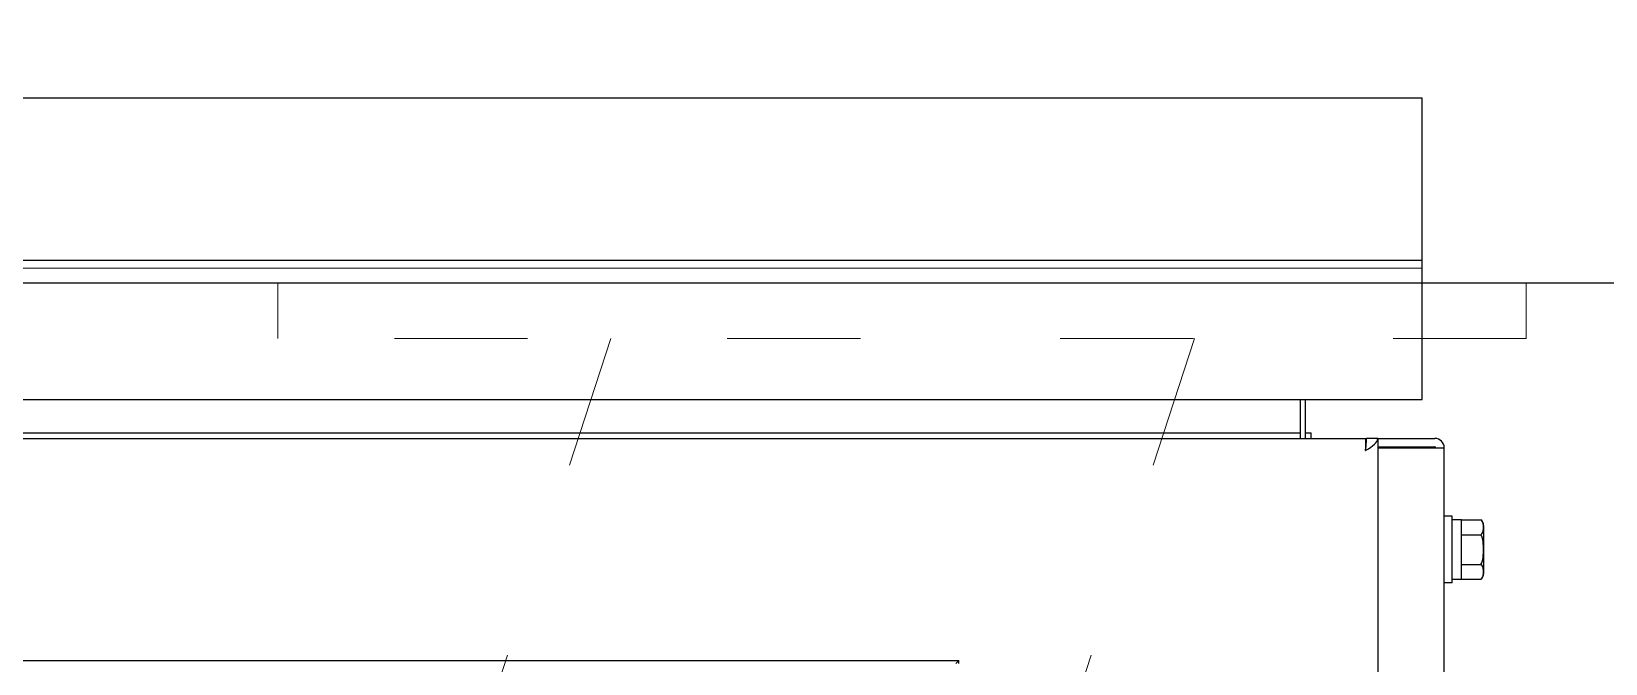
# Model space of a CAD drawing. Extents: x 61367 to 140945, y -1257 to 25588.
# Drawn here: x 73811.1 to 74094.7, y 20389.6 to 20503.4 of the extents above; entities that cross this region are included whole.
import ezdxf

# ---------------------------------------------------------------- set-up
doc = ezdxf.new("R2010")
doc.units = 0
doc.header["$MEASUREMENT"] = 0
doc.linetypes.add('ACAD_ISO03W100', pattern=[30, 12, -18])
doc.layers.get('0').update_dxf_attribs({"linetype": 'CONTINUOUS'})
for name, color, linetype in [('2401-00300-M6-16HWMC_0', 7, 'CONTINUOUS'), ('4212-68099_1_0', 7, 'CONTINUOUS'), ('4212-73754_1_0', 7, 'CONTINUOUS'), ('4212-98011_2_2_0', 7, 'CONTINUOUS'), ('4212-98011_2_3_0', 7, 'CONTINUOUS'), ('4212-Y040801_1_1_0', 7, 'CONTINUOUS'), ('YT-50-01_AF0_1_0', 7, 'CONTINUOUS'), ('YT-50-01_AF0_4_0', 7, 'CONTINUOUS')]:
    doc.layers.add(name, color=color, linetype=linetype)
doc.layers.add('THICK', color=7, linetype='CONTINUOUS', lineweight=0)

# ---------------------------------------------------------------- blocks, each defined once
blk = doc.blocks.new('ETRYRTERRTERWDDASW')
at = {"layer": 'THICK', "color": 1, "linetype": 'ACAD_ISO03W100', "ltscale": 2}
for p, q in [((214128.38, 51356.57), (213334.9, 48924.57)), ((214233.57, 51356.57), (213440.09, 48924.57))]:
    blk.add_line(p, q, dxfattribs=at)
blk.add_lwpolyline([(214068.38, 51366.57), (214293.38, 51366.57), (214293.38, 51356.57), (214068.38, 51356.57)], close=True, dxfattribs=at)
blk = doc.blocks.new('ERGRTHTHRT')
at = {"color": 7, "linetype": 'Continuous'}
for p, q in [((-37112.55, -67481.14), (-37967.55, -67481.04)), ((-37112.55, -67482.54), (-37967.55, -67482.44))]:
    blk.add_line(p, q, dxfattribs=at)
at = {"layer": '2401-00300-M6-16HWMC_0', "color": 7, "linetype": 'Continuous'}
for p, q in [((-37107.11, -67527.16), (-37108.56, -67527.16)), ((-37107.11, -67539.16), (-37107.11, -67527.16)), ((-37105.46, -67527.79), (-37107.11, -67527.79)), ((-37105.46, -67538.54), (-37105.46, -67527.79)), ((-37105.46, -67527.81), (-37101.98, -67527.81)), ((-37101.46, -67528.81), (-37101.46, -67537.52)), ((-37105.46, -67530.49), (-37101.98, -67530.49)), ((-37105.46, -67535.84), (-37101.98, -67535.84)), ((-37107.11, -67539.16), (-37108.56, -67539.16)), ((-37105.46, -67538.54), (-37107.11, -67538.54)), ((-37105.46, -67538.52), (-37101.98, -67538.52))]:
    blk.add_line(p, q, dxfattribs=at)
for centre, start, end in [((-37102.68, -67528.81), 0, 55.052), ((-37102.68, -67537.52), 304.948, 0)]:
    blk.add_arc(centre, 1.22, start, end, dxfattribs=at)
for points, knots in [([(-37101.98, -67530.49), (-37101.86, -67530.41), (-37101.68, -67530.21), (-37101.51, -67529.73), (-37101.48, -67529.15), (-37101.51, -67528.56), (-37101.68, -67528.09), (-37101.86, -67527.89), (-37101.98, -67527.81)], [0, 0, 0, 0, 0.143491, 0.266268, 0.499999, 0.733731, 0.856509, 1, 1, 1, 1]), ([(-37101.98, -67535.84), (-37101.71, -67535.47), (-37101.51, -67534.53), (-37101.48, -67533.16), (-37101.51, -67531.8), (-37101.71, -67530.86), (-37101.98, -67530.49)], [0, 0, 0, 0, 0.248888, 0.499999, 0.75111, 1, 1, 1, 1]), ([(-37101.98, -67538.52), (-37101.86, -67538.44), (-37101.68, -67538.24), (-37101.51, -67537.77), (-37101.48, -67537.18), (-37101.51, -67536.59), (-37101.68, -67536.12), (-37101.86, -67535.92), (-37101.98, -67535.84)], [0, 0, 0, 0, 0.14349, 0.266269, 0.5, 0.733731, 0.856508, 1, 1, 1, 1])]:
    blk.add_open_spline(points, degree=3, knots=knots, dxfattribs=at)
at = {"layer": '4212-68099_1_0', "color": 7, "linetype": 'Continuous'}
for p, q in [((-37957.36, -67513.16), (-37122.76, -67513.16)), ((-37122.76, -67513.16), (-37122.76, -67515.36)), ((-37122.76, -67515.36), (-37122.73, -67515.17)), ((-37122.76, -67515.36), (-37122.67, -67515.31)), ((-37122.67, -67515.31), (-37122.56, -67515.24)), ((-37120.56, -67513.16), (-37122.56, -67513.16)), ((-37120.56, -67513.16), (-37120.56, -69588.16))]:
    blk.add_line(p, q, dxfattribs=at)
blk.add_open_spline([(-37122.73, -67515.17), (-37122.64, -67514.5), (-37122.56, -67513.84), (-37122.56, -67513.16)], degree=3, dxfattribs=at)
blk.add_open_spline([(-37122.56, -67515.24), (-37122.06, -67514.92), (-37121.25, -67514.44), (-37120.56, -67513.56), (-37120.56, -67513.16)], degree=3, knots=[0, 0, 0, 0, 0.597826, 1, 1, 1, 1], dxfattribs=at)
at = {"layer": '4212-73754_1_0', "color": 7, "linetype": 'Continuous'}
for p, q in [((-37122.76, -67513.16), (-37122.56, -67513.16)), ((-37122.76, -67514.66), (-37122.66, -67514.66)), ((-37122.69, -67514.86), (-37122.76, -67514.86)), ((-37120.56, -67513.16), (-37110.26, -67513.16)), ((-37120.56, -67514.66), (-37110.26, -67514.66)), ((-37120.56, -67514.86), (-37108.56, -67514.86)), ((-37108.56, -68535.66), (-37108.56, -67514.86))]:
    blk.add_line(p, q, dxfattribs=at)
for radius in [1.7, 0.2]:
    blk.add_arc((-37110.26, -67514.86), radius, 0, 90, dxfattribs=at)
at = {"layer": '4212-98011_2_2_0', "color": 7, "linetype": 'Continuous'}
for p, q in [((-37133.56, -67513.16), (-37133.55, -67506.18)), ((-37133.55, -67512.18), (-37132.55, -67512.18)), ((-37132.56, -67513.16), (-37132.55, -67512.18))]:
    blk.add_line(p, q, dxfattribs=at)
at = {"layer": '4212-98011_2_3_0', "color": 7, "linetype": 'Continuous'}
for p, q in [((-37134.55, -67506.18), (-37134.55, -67512.18)), ((-37945.55, -67512.09), (-37134.55, -67512.18)), ((-37134.55, -67512.18), (-37134.56, -67513.16))]:
    blk.add_line(p, q, dxfattribs=at)
at = {"layer": '4212-Y040801_1_1_0', "color": 7, "linetype": 'Continuous'}
for p, q in [((-37112.55, -67451.9), (-37967.55, -67451.8)), ((-37112.55, -67506.18), (-37112.55, -67451.9)), ((-37967.55, -67506.08), (-37112.55, -67506.18))]:
    blk.add_line(p, q, dxfattribs=at)
at = {"layer": 'YT-50-01_AF0_1_0', "color": 7, "linetype": 'Continuous'}
for p in [(-37884.06, -67553.16), (-37196.58, -67553.68)]:
    blk.add_line(p, (-37196.06, -67553.16), dxfattribs=at)
at = {"layer": 'YT-50-01_AF0_4_0', "color": 7, "linetype": 'Continuous'}
for p in [(-37196.58, -67553.68), (-37196.06, -67553.68)]:
    blk.add_line(p, (-37196.06, -67553.16), dxfattribs=at)

msp = doc.modelspace()

# ---------------------------------------------------------------- linework, layer by layer
at = {"layer": 'THICK', "lineweight": -3}
msp.add_lwpolyline([(80169.171, 20458.086), (80169.171, 20521.086), (80145.171, 20521.086), (80145.171, 20608.086), (68309.171, 20608.086), (68309.171, 20521.086), (68285.171, 20521.086), (68285.171, 20458.086)], close=True, dxfattribs=at)

# ---------------------------------------------------------------- block references
at = {"lineweight": -3}
msp.add_blockref('ERGRTHTHRT', (111174.232, 87943.251), dxfattribs=at)
msp.add_blockref('ETRYRTERRTERWDDASW', (-140212.921, -30908.483))

doc.saveas('drawing.dxf')
